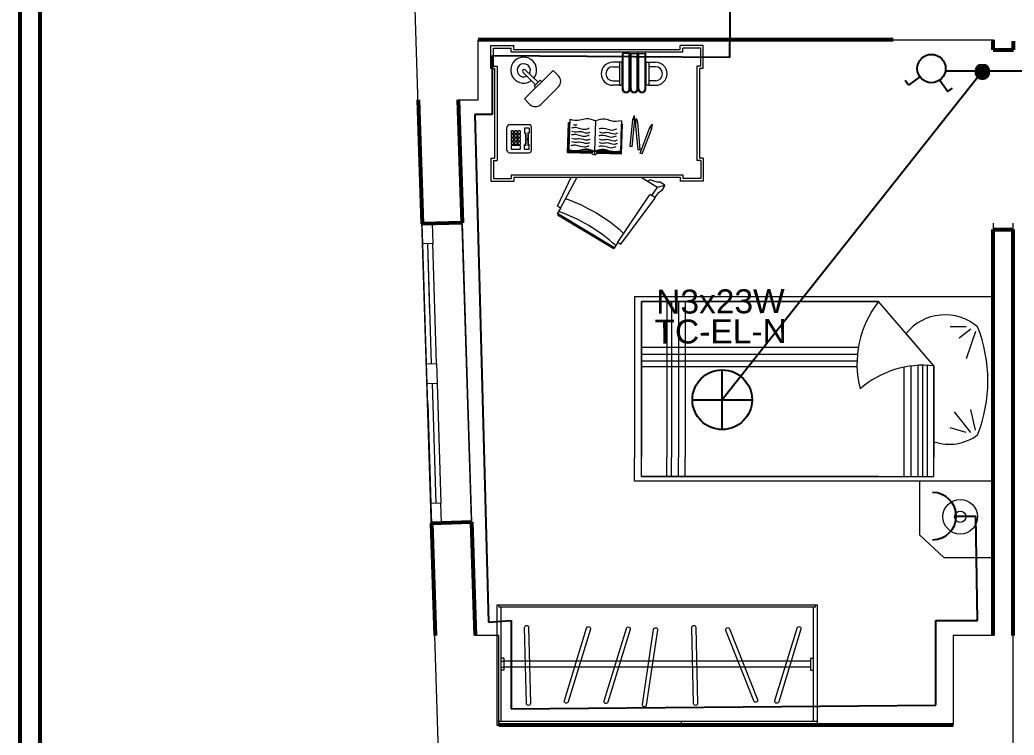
# Model space of a CAD drawing. Header units: millimetres. Extents: x -1335 to 33749, y 2338 to 5277.
# Drawn here: x 15340 to 15837.3, y 3786.4 to 4144.4 of the extents above; entities that cross this region are included whole.
import ezdxf
from ezdxf.enums import TextEntityAlignment as Align

# ---------------------------------------------------------------- set-up
doc = ezdxf.new("R2010")
doc.units = ezdxf.units.MM
for name, color, linetype, lineweight in [('DUVAR', 7, 'Continuous', 53), ('Linye-23', 220, 'Continuous', 25), ('PENCERE', 1, 'Continuous', 20), ('tefrişler', 134, 'Continuous', 9), ('YALıTıM', 7, 'Continuous', 18), ('YESIL', 74, 'Continuous', 18)]:
    doc.layers.add(name, color=color, linetype=linetype, lineweight=lineweight)
doc.layers.add('LAMBA YAZI', color=51, linetype='Continuous')
doc.styles.add('LAMBA', font='arial.ttf', dxfattribs={"height": 12})

# ---------------------------------------------------------------- blocks, each defined once
blk = doc.blocks.new('aadsf')
at = {"layer": 'tefrişler'}
for p, q in [((110745.12, -77870.52), (110745.12, -77871.52)), ((110903.52, -77871.52), (110903.52, -77870.52)), ((110744.12, -77871.52), (110744.12, -77928.52)), ((110744.12, -77871.52), (110744.12, -77928.52)), ((110903.52, -77871.52), (110745.12, -77871.52)), ((110746.12, -77871.52), (110746.12, -77928.52)), ((110746.12, -77871.52), (110746.12, -77928.52)), ((110746.12, -77871.52), (110746.12, -77928.52)), ((110902.52, -77928.52), (110902.52, -77871.52)), ((110747.62, -77897.02), (110746.12, -77897.02)), ((110747.62, -77897.02), (110746.12, -77897.02)), ((110746.12, -77898.52), (110747.62, -77898.52)), ((110747.62, -77897.02), (110747.62, -77903.02)), ((110747.62, -77897.02), (110747.62, -77903.02)), ((110901.02, -77898.52), (110747.62, -77898.52)), ((110901.02, -77897.02), (110901.02, -77903.02)), ((110901.02, -77897.02), (110902.52, -77897.02)), ((110746.12, -77901.52), (110747.62, -77901.52)), ((110747.62, -77903.02), (110746.12, -77903.02)), ((110747.62, -77903.02), (110746.12, -77903.02)), ((110901.02, -77901.52), (110747.62, -77901.52)), ((110901.02, -77903.02), (110902.52, -77903.02)), ((110744.12, -77928.52), (110904.52, -77928.52)), ((110745.12, -77928.52), (110745.12, -77930.52)), ((110745.12, -77928.52), (110745.12, -77930.52)), ((110836.32, -77928.52), (110836.32, -77930.52))]:
    blk.add_line(p, q, dxfattribs=at)
blk.add_lwpolyline([(110744.12, -77930.52), (110904.52, -77930.52), (110904.52, -77870.52), (110744.12, -77870.52)], close=True, dxfattribs=at)
for points in [[(110760.94, -77919.58, -0.414214), (110759.96, -77920.61, -0.414214), (110758.94, -77919.63), (110758.05, -77881.64, -0.414214), (110759.02, -77880.62, -0.414214), (110760.05, -77881.59)], [(110844.55, -77919.58, -0.414214), (110843.57, -77920.61, -0.414214), (110842.55, -77919.63), (110841.65, -77881.64, -0.414214), (110842.63, -77880.62, -0.414214), (110843.65, -77881.59)], [(110779.85, -77918.83, -0.414214), (110778.6, -77919.49, -0.414214), (110777.94, -77918.24), (110789.07, -77881.91, -0.414214), (110790.32, -77881.25, -0.414214), (110790.98, -77882.5)], [(110799.71, -77918.99, -0.414214), (110798.46, -77919.66, -0.414214), (110797.79, -77918.41), (110808.93, -77882.07, -0.414214), (110810.18, -77881.41, -0.414214), (110810.84, -77882.66)], [(110818.91, -77920.47, -0.414214), (110817.77, -77921.31, -0.414214), (110816.93, -77920.17), (110822.53, -77882.59, -0.414214), (110823.67, -77881.75, -0.414214), (110824.51, -77882.88)], [(110874.49, -77917.69, -0.414214), (110873.93, -77918.99, -0.414214), (110872.63, -77918.43), (110858.71, -77883.07, -0.414214), (110859.27, -77881.77, -0.414214), (110860.57, -77882.34)], [(110885.14, -77918.83, -0.414214), (110883.89, -77919.49, -0.414214), (110883.23, -77918.24), (110894.36, -77881.91, -0.414214), (110895.61, -77881.25, -0.414214), (110896.27, -77882.5)]]:
    blk.add_lwpolyline(points, format="xyb", close=True, dxfattribs=at)
blk = doc.blocks.new('tregfd')
at = {"layer": 'tefrişler'}
for p, q in [((2285.22, 2523.43), (2285.22, 2717.15)), ((2285.22, 2717.15), (2297.77, 2717.15)), ((2385.33, 2717.15), (2297.77, 2717.15)), ((2385.33, 2523.43), (2385.33, 2717.15)), ((2287.71, 2713.4), (2382.83, 2713.4)), ((2287.71, 2584.67), (2287.71, 2713.4)), ((2287.71, 2713.4), (2287.71, 2554.68)), ((2287.71, 2713.4), (2298.01, 2713.4)), ((2382.83, 2713.4), (2298.01, 2713.4)), ((2347.35, 2596.42), (2347.35, 2713.4)), ((2350.36, 2596.42), (2350.36, 2713.4)), ((2354.11, 2596.21), (2354.11, 2713.4)), ((2357.85, 2595.73), (2357.85, 2713.4)), ((2382.83, 2713.4), (2382.83, 2584.67)), ((2382.83, 2584.67), (2382.83, 2713.4)), ((2287.71, 2699.65), (2298.01, 2699.65)), ((2382.83, 2699.65), (2298.01, 2699.65)), ((2287.71, 2697.15), (2298.01, 2697.15)), ((2287.71, 2693.4), (2298.01, 2693.4)), ((2382.83, 2697.15), (2298.01, 2697.15)), ((2382.83, 2693.4), (2298.01, 2693.4)), ((2287.71, 2689.65), (2298.01, 2689.65)), ((2382.83, 2689.65), (2298.01, 2689.65)), ((2347.86, 2554.68), (2382.83, 2584.67)), ((2347.14, 2570.92), (2287.71, 2570.92)), ((2323.41, 2570.92), (2287.71, 2570.92)), ((2347.86, 2554.68), (2365.47, 2569.78)), ((2347.76, 2567.17), (2287.71, 2567.17)), ((2322.78, 2567.17), (2287.71, 2567.17)), ((2255.98, 2562.49), (2243.76, 2549.32)), ((2285.22, 2562.49), (2255.98, 2562.49)), ((2348.11, 2563.42), (2287.71, 2563.42)), ((2322.44, 2563.42), (2287.71, 2563.42)), ((2348.19, 2560.92), (2287.71, 2560.92)), ((2322.36, 2560.92), (2287.71, 2560.92)), ((2348.15, 2558.42), (2287.71, 2558.42)), ((2322.4, 2558.42), (2287.71, 2558.42)), ((2287.71, 2554.68), (2322.68, 2554.68)), ((2347.86, 2554.68), (2298.01, 2554.68)), ((2306.64, 2554.68), (2347.86, 2554.68)), ((2243.76, 2549.32), (2243.76, 2523.43)), ((2311.64, 2537.18), (2314.14, 2545.93)), ((2311.64, 2534.68), (2322.88, 2543.43)), ((2369.09, 2537.18), (2369.09, 2545.93)), ((2366.59, 2532.18), (2351.61, 2537.18)), ((2367.84, 2534.68), (2362.85, 2540.93)), ((2312.89, 2532.18), (2324.13, 2534.68)), ((2385.33, 2523.43), (2243.76, 2523.43))]:
    blk.add_line(p, q, dxfattribs=at)
for radius in [9.4, 3.05]:
    blk.add_circle((2265.9, 2540.37), radius, dxfattribs=at)
for centre, radius, start, end in [((2349.11, 2542.24), 54.2, 51.5224, 104.6848), ((2296.3, 2560.52), 51.89, 353.5301, 41.1562), ((2348.35, 2548.59), 27.24, 319.5781, 51.0673), ((2330.73, 2546.31), 25.5, 160.8425, 217.0909), ((2339.74, 2605.81), 80.43, 248.5975, 291.4025)]:
    blk.add_arc(centre, radius, start, end, dxfattribs=at)
blk = doc.blocks.new('aŞSDLF')
at = {"layer": 'tefrişler'}
for p, q in [((66046.2, -97337.9), (66046.2, -97349.42)), ((66057.72, -97337.9), (66046.2, -97337.9)), ((66056.44, -97339.18), (66047.48, -97339.18)), ((66047.48, -97339.18), (66047.48, -97348.14)), ((66056.44, -97339.18), (66056.44, -97341.1)), ((66056.44, -97341.1), (66103.8, -97341.1)), ((66057.72, -97337.9), (66057.72, -97339.82)), ((66057.72, -97339.82), (66102.52, -97339.82)), ((66102.52, -97337.9), (66102.52, -97339.82)), ((66102.52, -97337.9), (66114.04, -97337.9)), ((66103.8, -97339.18), (66112.76, -97339.18)), ((66103.8, -97339.18), (66103.8, -97341.1)), ((66112.76, -97339.18), (66112.76, -97348.14)), ((66114.04, -97337.9), (66114.04, -97349.42)), ((66048.12, -97349.42), (66046.2, -97349.42)), ((66049.4, -97348.14), (66047.48, -97348.14)), ((66048.12, -97432.62), (66048.12, -97349.42)), ((66049.4, -97433.9), (66049.4, -97348.14)), ((66110.84, -97433.9), (66110.84, -97348.14)), ((66110.84, -97348.14), (66112.76, -97348.14)), ((66112.12, -97432.62), (66112.12, -97349.42)), ((66112.12, -97349.42), (66114.04, -97349.42)), ((66116.11, -97357.03), (66114.43, -97359.82)), ((66116.11, -97357.03), (66118.9, -97358.71)), ((66117.08, -97360.92), (66116.11, -97357.03)), ((66054.47, -97365.12), (66054.47, -97361.82)), ((66056.78, -97361.82), (66056.78, -97365.12)), ((66063.79, -97361.82), (66063.79, -97365.12)), ((66066.1, -97365.12), (66066.1, -97361.82)), ((66112.12, -97368.95), (66116.83, -97361.1)), ((66121.3, -97363.61), (66117.37, -97360.98)), ((66122.11, -97362.25), (66120.87, -97364.32)), ((66145.63, -97379.04), (66122.67, -97362.14)), ((66050.11, -97370.03), (66050.11, -97366.99)), ((66067.82, -97366.61), (66050.27, -97366.61)), ((66067.82, -97366.99), (66050.27, -97366.99)), ((66054.47, -97365.12), (66066.1, -97365.12)), ((66054.47, -97366.48), (66054.47, -97365.12)), ((66066.1, -97366.48), (66054.47, -97366.48)), ((66066.1, -97365.12), (66066.1, -97366.48)), ((66087.27, -97364.56), (66085.56, -97363.21)), ((66087.65, -97363.56), (66085.56, -97363.21)), ((66087.27, -97364.56), (66087.65, -97363.56)), ((66100.04, -97369.41), (66087.27, -97364.56)), ((66100.42, -97368.41), (66087.65, -97363.56)), ((66144.64, -97380.68), (66120.99, -97364.83)), ((66050.11, -97373.98), (66050.11, -97370.94)), ((66067.82, -97370.03), (66050.27, -97370.03)), ((66067.82, -97370.41), (66050.27, -97370.41)), ((66067.82, -97370.55), (66050.27, -97370.55)), ((66067.82, -97370.94), (66050.27, -97370.94)), ((66083.27, -97372.1), (66081.16, -97372.31)), ((66084.72, -97370.65), (66082.68, -97371.25)), ((66084.81, -97371.71), (66082.68, -97371.25)), ((66083.17, -97373.15), (66083.27, -97372.1)), ((66096.86, -97373.42), (66083.27, -97372.1)), ((66098.32, -97369.44), (66084.72, -97370.65)), ((66084.81, -97371.71), (66084.72, -97370.65)), ((66098.41, -97370.5), (66084.81, -97371.71)), ((66098.32, -97369.44), (66098.41, -97370.5)), ((66100.42, -97368.41), (66100.04, -97369.41)), ((66050.11, -97374.93), (66050.11, -97377.97)), ((66067.82, -97373.98), (66050.27, -97373.98)), ((66067.82, -97374.36), (66050.27, -97374.36)), ((66067.82, -97374.54), (66050.27, -97374.54)), ((66067.82, -97374.93), (66050.27, -97374.93)), ((66083.17, -97373.15), (66081.16, -97372.31)), ((66096.76, -97374.47), (66083.17, -97373.15)), ((66096.86, -97373.42), (66096.76, -97374.47)), ((66067.82, -97377.97), (66050.27, -97377.97)), ((66067.82, -97378.35), (66050.27, -97378.35)), ((66066.1, -97378.43), (66054.47, -97378.43)), ((66054.47, -97378.43), (66054.47, -97379.79)), ((66054.47, -97379.79), (66066.1, -97379.79)), ((66054.47, -97379.79), (66054.47, -97383.09)), ((66056.78, -97383.09), (66056.78, -97379.79)), ((66063.79, -97383.09), (66063.79, -97379.79)), ((66066.1, -97379.79), (66066.1, -97378.43)), ((66066.1, -97379.79), (66066.1, -97383.09)), ((66083.88, -97378.85), (66099.04, -97379.31)), ((66085.59, -97378.9), (66085.61, -97378.32)), ((66100.09, -97379.14), (66085.6, -97378.7)), ((66100.59, -97378.78), (66085.61, -97378.32)), ((66099.62, -97379.34), (66099.18, -97379.33)), ((66099.62, -97379.34), (66099.24, -97391.48)), ((66100.09, -97379.14), (66099.72, -97391.38)), ((66100.59, -97378.78), (66100.22, -97390.91)), ((66144.67, -97380.51), (66144.55, -97380.63)), ((66144.64, -97380.68), (66145.63, -97379.04)), ((66144.64, -97380.68), (66147.6, -97382.46)), ((66147.38, -97382.33), (66130.25, -97410.86)), ((66147.73, -97382.99), (66131, -97410.86)), ((66083.89, -97391.78), (66099.05, -97392.24)), ((66098.83, -97405.16), (66099.2, -97393.02)), ((66099.05, -97392.24), (66100.76, -97392.3)), ((66099.29, -97405.39), (66099.66, -97393.14)), ((66099.76, -97405.78), (66100.13, -97393.64)), ((66127.51, -97409.22), (66112.12, -97400.99)), ((66083.09, -97404.69), (66098.25, -97405.15)), ((66084.78, -97405.32), (66084.8, -97404.74)), ((66099.76, -97405.78), (66084.78, -97405.32)), ((66099.29, -97405.39), (66084.79, -97404.94)), ((66098.83, -97405.16), (66098.39, -97405.14)), ((66126.52, -97410.86), (66112.12, -97403.97)), ((66061.35, -97410.31), (66058.64, -97413.03)), ((66066.78, -97410.32), (66075.64, -97419.18)), ((66127.51, -97409.22), (66126.52, -97410.86)), ((66127.51, -97409.22), (66130.47, -97410.99)), ((66058.64, -97413.03), (66072.92, -97427.33)), ((66058.36, -97426.99), (66064.53, -97420.48)), ((66059.55, -97428.05), (66065.77, -97421.72)), ((66063.58, -97419.53), (66064.3, -97418.7)), ((66063.58, -97419.53), (66066.5, -97422.46)), ((66064.3, -97418.7), (66064.3, -97418.7)), ((66066.5, -97422.46), (66067.26, -97421.65)), ((66067.26, -97421.65), (66067.26, -97421.65)), ((66075.64, -97424.61), (66072.92, -97427.33)), ((66085.21, -97426.44), (66085.21, -97426.44)), ((66085.85, -97425.09), (66085.85, -97434.78)), ((66098.55, -97423.81), (66087.13, -97423.81)), ((66087.51, -97425.14), (66087.51, -97427.07)), ((66087.76, -97424.9), (66089.85, -97424.99)), ((66090.08, -97425.23), (66090.08, -97425.63)), ((66090.08, -97426.58), (66090.08, -97426.98)), ((66095.6, -97425.23), (66095.6, -97425.63)), ((66095.6, -97426.58), (66095.6, -97426.98)), ((66097.92, -97424.9), (66095.82, -97424.99)), ((66098.16, -97425.14), (66098.16, -97427.07)), ((66099.83, -97434.78), (66099.83, -97425.09)), ((66087.76, -97427.31), (66089.85, -97427.21)), ((66097.92, -97427.31), (66095.82, -97427.21)), ((66046.2, -97444.14), (66046.2, -97432.62)), ((66048.12, -97432.62), (66046.2, -97432.62)), ((66049.4, -97433.9), (66047.48, -97433.9)), ((66047.48, -97442.86), (66047.48, -97433.9)), ((66098.55, -97436.06), (66087.13, -97436.06)), ((66110.84, -97433.9), (66112.76, -97433.9)), ((66112.12, -97432.62), (66114.04, -97432.62)), ((66112.76, -97442.86), (66112.76, -97433.9)), ((66114.04, -97444.14), (66114.04, -97432.62)), ((66056.44, -97440.94), (66103.8, -97440.94)), ((66056.44, -97442.86), (66056.44, -97440.94)), ((66103.8, -97442.86), (66103.8, -97440.94)), ((66057.72, -97444.14), (66046.2, -97444.14)), ((66056.44, -97442.86), (66047.48, -97442.86)), ((66057.72, -97442.22), (66102.52, -97442.22)), ((66057.72, -97444.14), (66057.72, -97442.22)), ((66102.52, -97444.14), (66102.52, -97442.22)), ((66102.52, -97444.14), (66114.04, -97444.14)), ((66103.8, -97442.86), (66112.76, -97442.86))]:
    blk.add_line(p, q, dxfattribs=at)
for points in [[(66089.23, -97430.59), (66089.95, -97430.59, 0.414214), (66090.26, -97430.28), (66090.26, -97429.62, 0.414214), (66089.95, -97429.31), (66089.23, -97429.31, 0.414214), (66088.92, -97429.62), (66088.92, -97430.28, 0.414214)], [(66089.23, -97430.59), (66089.95, -97430.59, 0.414214), (66090.26, -97430.28), (66090.26, -97429.62, 0.414214), (66089.95, -97429.31), (66089.23, -97429.31, 0.414214), (66088.92, -97429.62), (66088.92, -97430.28, 0.414214)], [(66089.23, -97432.29), (66089.95, -97432.29, 0.414214), (66090.26, -97431.98), (66090.26, -97431.31, 0.414214), (66089.95, -97431.01), (66089.23, -97431.01, 0.414214), (66088.92, -97431.31), (66088.92, -97431.98, 0.414214)], [(66089.23, -97432.29), (66089.95, -97432.29, 0.414214), (66090.26, -97431.98), (66090.26, -97431.31, 0.414214), (66089.95, -97431.01), (66089.23, -97431.01, 0.414214), (66088.92, -97431.31), (66088.92, -97431.98, 0.414214)], [(66091.05, -97430.59), (66091.77, -97430.59, 0.414214), (66092.08, -97430.28), (66092.08, -97429.62, 0.414214), (66091.77, -97429.31), (66091.05, -97429.31, 0.414214), (66090.74, -97429.62), (66090.74, -97430.28, 0.414214)], [(66091.05, -97430.59), (66091.77, -97430.59, 0.414214), (66092.08, -97430.28), (66092.08, -97429.62, 0.414214), (66091.77, -97429.31), (66091.05, -97429.31, 0.414214), (66090.74, -97429.62), (66090.74, -97430.28, 0.414214)], [(66091.05, -97432.29), (66091.77, -97432.29, 0.414214), (66092.08, -97431.98), (66092.08, -97431.31, 0.414214), (66091.77, -97431.01), (66091.05, -97431.01, 0.414214), (66090.74, -97431.31), (66090.74, -97431.98, 0.414214)], [(66091.05, -97432.29), (66091.77, -97432.29, 0.414214), (66092.08, -97431.98), (66092.08, -97431.31, 0.414214), (66091.77, -97431.01), (66091.05, -97431.01, 0.414214), (66090.74, -97431.31), (66090.74, -97431.98, 0.414214)], [(66092.86, -97430.59), (66093.59, -97430.59, 0.414214), (66093.9, -97430.28), (66093.9, -97429.62, 0.414214), (66093.59, -97429.31), (66092.86, -97429.31, 0.414214), (66092.56, -97429.62), (66092.56, -97430.28, 0.414214)], [(66092.86, -97430.59), (66093.59, -97430.59, 0.414214), (66093.9, -97430.28), (66093.9, -97429.62, 0.414214), (66093.59, -97429.31), (66092.86, -97429.31, 0.414214), (66092.56, -97429.62), (66092.56, -97430.28, 0.414214)], [(66092.86, -97432.29), (66093.59, -97432.29, 0.414214), (66093.9, -97431.98), (66093.9, -97431.31, 0.414214), (66093.59, -97431.01), (66092.86, -97431.01, 0.414214), (66092.56, -97431.31), (66092.56, -97431.98, 0.414214)], [(66092.86, -97432.29), (66093.59, -97432.29, 0.414214), (66093.9, -97431.98), (66093.9, -97431.31, 0.414214), (66093.59, -97431.01), (66092.86, -97431.01, 0.414214), (66092.56, -97431.31), (66092.56, -97431.98, 0.414214)], [(66094.68, -97430.59), (66095.41, -97430.59, 0.414214), (66095.72, -97430.28), (66095.72, -97429.62, 0.414214), (66095.41, -97429.31), (66094.68, -97429.31, 0.414214), (66094.38, -97429.62), (66094.38, -97430.28, 0.414214)], [(66094.68, -97430.59), (66095.41, -97430.59, 0.414214), (66095.72, -97430.28), (66095.72, -97429.62, 0.414214), (66095.41, -97429.31), (66094.68, -97429.31, 0.414214), (66094.38, -97429.62), (66094.38, -97430.28, 0.414214)], [(66094.68, -97432.29), (66095.41, -97432.29, 0.414214), (66095.72, -97431.98), (66095.72, -97431.31, 0.414214), (66095.41, -97431.01), (66094.68, -97431.01, 0.414214), (66094.38, -97431.31), (66094.38, -97431.98, 0.414214)], [(66094.68, -97432.29), (66095.41, -97432.29, 0.414214), (66095.72, -97431.98), (66095.72, -97431.31, 0.414214), (66095.41, -97431.01), (66094.68, -97431.01, 0.414214), (66094.38, -97431.31), (66094.38, -97431.98, 0.414214)], [(66096.59, -97433.98), (66097.78, -97433.98, 0.414214), (66098.08, -97433.68), (66098.08, -97429.62, 0.414214), (66097.78, -97429.31), (66096.59, -97429.31, 0.414214), (66096.29, -97429.62), (66096.29, -97433.68, 0.414214)], [(66096.59, -97433.98), (66097.78, -97433.98, 0.414214), (66098.08, -97433.68), (66098.08, -97429.62, 0.414214), (66097.78, -97429.31), (66096.59, -97429.31, 0.414214), (66096.29, -97429.62), (66096.29, -97433.68, 0.414214)], [(66089.23, -97433.98), (66089.95, -97433.98, 0.414214), (66090.26, -97433.68), (66090.26, -97433.01, 0.414214), (66089.95, -97432.71), (66089.23, -97432.71, 0.414214), (66088.92, -97433.01), (66088.92, -97433.68, 0.414214)], [(66089.23, -97433.98), (66089.95, -97433.98, 0.414214), (66090.26, -97433.68), (66090.26, -97433.01, 0.414214), (66089.95, -97432.71), (66089.23, -97432.71, 0.414214), (66088.92, -97433.01), (66088.92, -97433.68, 0.414214)], [(66091.05, -97433.98), (66091.77, -97433.98, 0.414214), (66092.08, -97433.68), (66092.08, -97433.01, 0.414214), (66091.77, -97432.71), (66091.05, -97432.71, 0.414214), (66090.74, -97433.01), (66090.74, -97433.68, 0.414214)], [(66091.05, -97433.98), (66091.77, -97433.98, 0.414214), (66092.08, -97433.68), (66092.08, -97433.01, 0.414214), (66091.77, -97432.71), (66091.05, -97432.71, 0.414214), (66090.74, -97433.01), (66090.74, -97433.68, 0.414214)], [(66092.86, -97433.98), (66093.59, -97433.98, 0.414214), (66093.9, -97433.68), (66093.9, -97433.01, 0.414214), (66093.59, -97432.71), (66092.86, -97432.71, 0.414214), (66092.56, -97433.01), (66092.56, -97433.68, 0.414214)], [(66092.86, -97433.98), (66093.59, -97433.98, 0.414214), (66093.9, -97433.68), (66093.9, -97433.01, 0.414214), (66093.59, -97432.71), (66092.86, -97432.71, 0.414214), (66092.56, -97433.01), (66092.56, -97433.68, 0.414214)], [(66094.68, -97433.98), (66095.41, -97433.98, 0.414214), (66095.72, -97433.68), (66095.72, -97433.01, 0.414214), (66095.41, -97432.71), (66094.68, -97432.71, 0.414214), (66094.38, -97433.01), (66094.38, -97433.68, 0.414214)], [(66094.68, -97433.98), (66095.41, -97433.98, 0.414214), (66095.72, -97433.68), (66095.72, -97433.01, 0.414214), (66095.41, -97432.71), (66094.68, -97432.71, 0.414214), (66094.38, -97433.01), (66094.38, -97433.68, 0.414214)]]:
    blk.add_lwpolyline(points, format="xyb", close=True, dxfattribs=at)
for centre, radius, start, end in [((66060.29, -97361.82), 5.81, 0, 180), ((66060.29, -97361.82), 3.51, 0, 180), ((66105.32, -97359.78), 9.12, 329.5035, 359.743), ((66117.16, -97361.3), 0.384, 56.1737, 149.026), ((66126.92, -97354.38), 9.12, 208.3091, 238.5485), ((66122.44, -97362.45), 0.384, 53.6408, 149.026), ((66050.27, -97366.8), 0.193, 90, 270), ((66068.06, -97366.5), 0.264, 204.0186, 330.9858), ((66067.82, -97368.51), 1.52, 270, 90), ((66068.36, -97366.64), 0.063, 50.0308, 165.9759), ((66067.73, -97368.51), 2.03, 289.3023, 70.6977), ((66112, -97365.85), 1.86, 353.234, 50.9935), ((66121.2, -97364.51), 0.384, 149.026, 236.1737), ((66050.27, -97370.22), 0.193, 90, 270), ((66050.27, -97370.74), 0.193, 90, 270), ((66068.06, -97370.52), 0.264, 29.0142, 155.9814), ((66068.06, -97370.44), 0.264, 204.0186, 330.9858), ((66067.82, -97372.46), 1.52, 270, 90), ((66068.36, -97370.38), 0.063, 194.0241, 309.9692), ((66068.36, -97370.59), 0.063, 50.0308, 165.9759), ((66067.73, -97372.46), 2.03, 289.3023, 70.6977), ((66050.27, -97374.17), 0.193, 90, 270), ((66050.27, -97374.74), 0.193, 90, 270), ((66068.06, -97374.47), 0.264, 29.0142, 155.9814), ((66068.06, -97374.44), 0.264, 204.0186, 330.9858), ((66067.82, -97376.45), 1.52, 270, 90), ((66068.36, -97374.32), 0.063, 194.0241, 309.9692), ((66068.36, -97374.58), 0.063, 50.0308, 165.9759), ((66067.73, -97376.45), 2.03, 289.3023, 70.6977), ((66050.27, -97378.16), 0.193, 90, 270), ((66068.06, -97378.46), 0.264, 29.0142, 155.9814), ((66068.36, -97378.32), 0.063, 194.0241, 309.9692), ((66203.13, -97435.2), 85.19, 137.5812, 160.4708), ((66209.36, -97438.94), 85.19, 137.762, 160.29), ((66060.29, -97383.09), 5.81, 180, 0), ((66060.29, -97383.09), 3.51, 180, 0), ((66103.75, -97388.26), 5.23, 153.3332, 207.3107), ((66104.66, -97388.12), 5.82, 163.2383, 198.1424), ((66147.28, -97382.82), 0.486, 340.0889, 47.9631), ((66098.88, -97392.24), 1.89, 311.8632, 44.6232), ((66103.5, -97396.51), 5.23, 149.1758, 203.1532), ((66104.4, -97396.71), 5.82, 158.3441, 193.2481), ((66064.07, -97413.03), 3.84, 44.9809, 134.9809), ((66058.51, -97427.7), 6.5, 51.8468, 36.4233), ((66072.93, -97421.89), 3.84, 314.9809, 44.9809), ((66058.62, -97427.64), 3.33, 57.4845, 28.1789), ((66087.13, -97425.09), 1.28, 90, 180), ((66087.75, -97425.14), 0.237, 87.4724, 180), ((66093.02, -97357.6), 68.12, 267.1465, 272.8535), ((66093.02, -97494.61), 68.12, 87.1465, 92.8535), ((66089.84, -97425.23), 0.237, 0, 87.4724), ((66093.02, -97357.39), 68.12, 267.5223, 272.1635), ((66093.02, -97494.78), 68.12, 87.8365, 92.4777), ((66095.83, -97425.23), 0.237, 92.5276, 180), ((66097.93, -97425.14), 0.237, 0, 92.5276), ((66098.55, -97425.09), 1.28, 0, 90), ((66058.96, -97427.52), 0.795, 138.0842, 318.0842), ((66087.75, -97427.07), 0.237, 180, 272.5276), ((66089.84, -97426.98), 0.237, 272.5276, 0), ((66095.83, -97426.98), 0.237, 180, 267.4724), ((66097.93, -97427.07), 0.237, 267.4724, 0), ((66087.13, -97434.78), 1.28, 180, 270), ((66098.55, -97434.78), 1.28, 270, 0)]:
    blk.add_arc(centre, radius, start, end, dxfattribs=at)
for points, knots in [([(66083.88, -97378.85), (66084.11, -97380.59), (66084.48, -97383.4), (66082.41, -97387.53), (66083.33, -97390.18), (66083.89, -97391.78)], [0, 0, 0, 0, 5.132815, 8.317426, 13.14588, 13.14588, 13.14588, 13.14588]), ([(66087.74, -97389.92), (66087.62, -97389.29), (66087.2, -97387.07), (66089.04, -97384.15), (66088.14, -97381.9), (66087.84, -97381.18)], [0, 0, 0, 0, 1.907352, 6.670091, 8.93901, 8.93901, 8.93901, 8.93901]), ([(66089.41, -97389.86), (66089.6, -97389.4), (66090.1, -97388.17), (66089.06, -97385.55), (66090.74, -97383), (66090.14, -97381.23), (66089.96, -97380.7)], [0, 0, 0, 0, 1.452546, 3.901716, 7.733146, 9.356042, 9.356042, 9.356042, 9.356042]), ([(66091.24, -97390.03), (66091.12, -97389.39), (66090.7, -97387.18), (66092.55, -97384.25), (66091.64, -97382.01), (66091.34, -97381.28)], [0, 0, 0, 0, 1.907352, 6.670091, 8.93901, 8.93901, 8.93901, 8.93901]), ([(66092.91, -97389.97), (66093.1, -97389.51), (66093.6, -97388.27), (66092.57, -97385.66), (66094.25, -97383.1), (66093.64, -97381.34), (66093.46, -97380.81)], [0, 0, 0, 0, 1.452546, 3.901716, 7.733146, 9.356042, 9.356042, 9.356042, 9.356042]), ([(66094.58, -97390.02), (66094.77, -97389.56), (66095.27, -97388.33), (66094.24, -97385.71), (66095.92, -97383.15), (66095.31, -97381.39), (66095.13, -97380.86)], [0, 0, 0, 0, 1.452546, 3.901716, 7.733146, 9.356042, 9.356042, 9.356042, 9.356042]), ([(66096.57, -97390.19), (66096.45, -97389.56), (66096.04, -97387.34), (66097.88, -97384.42), (66096.97, -97382.17), (66096.68, -97381.45)], [0, 0, 0, 0, 1.907352, 6.670091, 8.93901, 8.93901, 8.93901, 8.93901]), ([(66099.04, -97379.31), (66099.27, -97381.05), (66099.64, -97383.86), (66097.57, -97387.99), (66098.5, -97390.65), (66099.05, -97392.24)], [0, 0, 0, 0, 5.132815, 8.317426, 13.14588, 13.14588, 13.14588, 13.14588]), ([(66099.19, -97384.98), (66098.92, -97385.82), (66097.88, -97388.18), (66098.75, -97390.65), (66099.31, -97392.25)], [4.8012, 4.8012, 4.8012, 4.8012, 7.037709, 11.123257, 11.123257, 11.123257, 11.123257]), ([(66083.09, -97404.69), (66083.42, -97402.97), (66083.96, -97400.18), (66082.15, -97395.93), (66083.24, -97393.34), (66083.89, -97391.78)], [0, 0, 0, 0, 5.132815, 8.317426, 13.14588, 13.14588, 13.14588, 13.14588]), ([(66087.32, -97403.61), (66087.2, -97402.98), (66086.78, -97400.77), (66088.62, -97397.84), (66087.72, -97395.6), (66087.42, -97394.87)], [0, 0, 0, 0, 1.907352, 6.670091, 8.93901, 8.93901, 8.93901, 8.93901]), ([(66088.99, -97403.56), (66089.18, -97403.1), (66089.68, -97401.86), (66088.64, -97399.25), (66090.32, -97396.69), (66089.72, -97394.92), (66089.54, -97394.4)], [0, 0, 0, 0, 1.452546, 3.901716, 7.733146, 9.356042, 9.356042, 9.356042, 9.356042]), ([(66090.82, -97403.72), (66090.7, -97403.09), (66090.28, -97400.88), (66092.13, -97397.95), (66091.22, -97395.71), (66090.92, -97394.98)], [0, 0, 0, 0, 1.907352, 6.670091, 8.93901, 8.93901, 8.93901, 8.93901]), ([(66092.49, -97403.67), (66092.68, -97403.21), (66093.18, -97401.97), (66092.15, -97399.36), (66093.83, -97396.8), (66093.22, -97395.03), (66093.04, -97394.51)], [0, 0, 0, 0, 1.452546, 3.901716, 7.733146, 9.356042, 9.356042, 9.356042, 9.356042]), ([(66094.16, -97403.72), (66094.35, -97403.26), (66094.85, -97402.02), (66093.82, -97399.41), (66095.5, -97396.85), (66094.89, -97395.08), (66094.71, -97394.56)], [0, 0, 0, 0, 1.452546, 3.901716, 7.733146, 9.356042, 9.356042, 9.356042, 9.356042]), ([(66096.15, -97403.89), (66096.03, -97403.25), (66095.62, -97401.04), (66097.46, -97398.11), (66096.55, -97395.87), (66096.26, -97395.15)], [0, 0, 0, 0, 1.907352, 6.670091, 8.93901, 8.93901, 8.93901, 8.93901]), ([(66098.25, -97405.15), (66098.58, -97403.43), (66099.13, -97400.64), (66097.31, -97396.4), (66098.4, -97393.81), (66099.05, -97392.24)], [0, 0, 0, 0, 5.132815, 8.317426, 13.14588, 13.14588, 13.14588, 13.14588]), ([(66098.75, -97399.51), (66098.53, -97398.64), (66097.64, -97396.23), (66098.65, -97393.81), (66099.31, -97392.25)], [4.8012, 4.8012, 4.8012, 4.8012, 7.037709, 11.123257, 11.123257, 11.123257, 11.123257]), ([(66085.66, -97403.02), (66085.77, -97402.59), (66085.95, -97401.91), (66085.79, -97401.23), (66085.72, -97400.98)], [0, 0, 0, 0, 1.304843, 2.077261, 2.077261, 2.077261, 2.077261])]:
    blk.add_open_spline(points, degree=3, knots=knots, dxfattribs=at)
for points in [[(66099.29, -97379.32), (66099.31, -97379.47), (66099.33, -97379.62), (66099.35, -97379.77)], [(66098.5, -97405.16), (66098.53, -97405.01), (66098.56, -97404.86), (66098.59, -97404.72)]]:
    blk.add_open_spline(points, degree=3, dxfattribs=at)

msp = doc.modelspace()

# ---------------------------------------------------------------- linework, layer by layer
for p, q in [((15817.58, 4118.59), (15825.16, 4118.59)), ((15817.59, 4118.35), (15825.16, 4118.35)), ((15817.6, 4118.82), (15825.15, 4118.82)), ((15817.61, 4118.11), (15825.14, 4118.11)), ((15817.62, 4119.06), (15825.12, 4119.06)), ((15817.64, 4117.88), (15825.1, 4117.88)), ((15817.66, 4119.3), (15825.08, 4119.3)), ((15817.69, 4117.64), (15825.05, 4117.64)), ((15817.72, 4119.53), (15825.03, 4119.53)), ((15817.76, 4117.4), (15824.99, 4117.4)), ((15817.79, 4119.77), (15824.95, 4119.77)), ((15817.84, 4117.17), (15824.91, 4117.17)), ((15817.88, 4120.01), (15824.86, 4120.01)), ((15817.99, 4120.25), (15824.75, 4120.25)), ((15818.12, 4120.48), (15824.62, 4120.48)), ((15818.28, 4120.72), (15824.47, 4120.72)), ((15818.46, 4120.96), (15824.29, 4120.96)), ((15818.67, 4121.19), (15824.07, 4121.19)), ((15818.93, 4121.43), (15823.82, 4121.43)), ((15819.24, 4121.67), (15823.51, 4121.67)), ((15819.64, 4121.9), (15823.11, 4121.9)), ((15784.36, 4111.76), (15782.71, 4114.07)), ((15790.14, 4115.9), (15784.36, 4111.76)), ((15800.05, 4114.25), (15804.18, 4108.47)), ((15817.94, 4116.93), (15824.8, 4116.93)), ((15818.06, 4116.69), (15824.68, 4116.69)), ((15818.2, 4116.46), (15824.54, 4116.46)), ((15818.37, 4116.22), (15824.37, 4116.22)), ((15818.57, 4115.98), (15824.17, 4115.98)), ((15818.81, 4115.75), (15823.94, 4115.75)), ((15819.09, 4115.51), (15823.65, 4115.51)), ((15819.45, 4115.27), (15823.3, 4115.27)), ((15819.92, 4115.04), (15822.82, 4115.04)), ((15820.74, 4114.8), (15822, 4114.8)), ((15804.18, 4108.47), (15806.49, 4110.13))]:
    msp.add_line(p, q)
at = {"color": 2}
for p, q in [((15691.27, 3939.39), (15691.27, 3969.23)), ((15676.35, 3954.31), (15706.19, 3954.31))]:
    msp.add_line(p, q, dxfattribs=at)
at = {"color": 1, "ltscale": 10}
msp.add_line((15808.3, 3896.03), (15818.11, 3896.03), dxfattribs=at)
msp.add_circle((15795.92, 4120.03), 7.1)
at = {"color": 2}
msp.add_circle((15691.27, 3954.31), 14.92, dxfattribs=at)
at = {"linetype": 'ByBlock'}
msp.add_arc((15796.48, 3896.03), 11.84, 270, 90, dxfattribs=at)
at = {"layer": 'DUVAR'}
for p, q in [((15776.82, 4134.42), (15569.27, 4134.42)), ((15826.82, 4129.42), (15826.82, 4134.42)), ((15836.88, 4129.42), (15836.88, 4133.74)), ((15826.82, 4129.42), (15836.88, 4129.42)), ((15539.27, 4104.42), (15541.21, 4042.25)), ((15559.28, 4104.42), (15561.2, 4042.87)), ((15561.2, 4042.87), (15541.21, 4042.25)), ((15561.21, 4042.87), (15541.21, 4042.25)), ((15561.21, 4042.87), (15541.22, 4042.25)), ((15561.21, 4042.87), (15541.22, 4042.25)), ((15561.21, 4042.87), (15541.22, 4042.25)), ((15561.21, 4042.87), (15541.22, 4042.25)), ((15561.21, 4042.87), (15541.22, 4042.25)), ((15826.82, 3836.32), (15826.82, 4039.42)), ((15826.82, 4039.42), (15836.82, 4039.42)), ((15836.82, 3836.32), (15836.82, 4039.42)), ((15565.89, 3892.95), (15545.89, 3892.32)), ((15565.89, 3892.95), (15545.9, 3892.32)), ((15565.89, 3892.95), (15545.9, 3892.32)), ((15565.89, 3892.95), (15545.9, 3892.32)), ((15565.89, 3892.95), (15545.9, 3892.32)), ((15565.89, 3892.95), (15545.9, 3892.32)), ((15565.89, 3892.95), (15545.9, 3892.32)), ((15545.9, 3892.32), (15547.65, 3836.32)), ((15565.89, 3892.95), (15567.66, 3836.32)), ((15806.82, 3791.43), (15579.52, 3791.43))]:
    msp.add_line(p, q, dxfattribs=at)
at = {"layer": 'DUVAR', "color": 0}
for p, q in [((15561.21, 4042.87), (15541.22, 4042.25)), ((15565.89, 3892.95), (15545.9, 3892.32)), ((15565.89, 3892.95), (15545.9, 3892.32))]:
    msp.add_line(p, q, dxfattribs=at)
at = {"layer": 'DUVAR'}
msp.add_lwpolyline([(16454.69, 5276.58), (15340.03, 5276.58), (15340.03, 2376.9), (16454.69, 2376.9)], close=True, dxfattribs=at)
msp.add_lwpolyline([(15350.03, 5266.58), (15350.03, 2386.9), (16444.69, 2386.9), (16444.69, 5266.58), (15350.03, 5266.58)], dxfattribs=at)
at = {"layer": 'Linye-23'}
for p, q in [((15695.25, 4159.86), (15694.97, 4125.54)), ((15694.97, 4125.54), (15576.21, 4126.4)), ((15576.21, 4126.4), (15576.21, 4096.96)), ((15821.64, 4118.91), (15691.25, 3954.19)), ((15842.07, 4118.76), (15802.9, 4118.78)), ((15821.91, 4118.76), (15821.9, 4118.85)), ((15576.21, 4096.96), (15567.54, 4096.96)), ((15567.54, 4096.96), (15574.47, 3842.93)), ((15818.93, 3843.8), (15818.11, 3896.03)), ((15574.47, 3842.93), (15585.74, 3843.8)), ((15585.74, 3843.8), (15585.74, 3799.64)), ((15798.12, 3801.37), (15798.12, 3843.8)), ((15798.12, 3843.8), (15818.93, 3843.8)), ((15585.74, 3799.64), (15798.12, 3801.37))]:
    msp.add_line(p, q, dxfattribs=at)
at = {"layer": 'PENCERE', "color": 21, "linetype": 'Continuous', "lineweight": 20}
for p, q in [((15561.21, 4042.87), (15541.22, 4042.25)), ((15561.21, 4042.87), (15565.89, 3892.95)), ((15545.9, 3892.32), (15541.22, 4042.25)), ((15543.4, 3972.28), (15541.53, 4032.26)), ((15545.9, 3972.36), (15544.03, 4032.33)), ((15545.12, 3997.35), (15544.03, 4032.33)), ((15548.39, 3972.44), (15546.53, 4032.41)), ((15546.21, 3962.37), (15548.09, 3902.4)), ((15548.71, 3962.44), (15550.58, 3902.47)), ((15544.02, 3952.29), (15545.59, 3902.32)), ((15565.89, 3892.95), (15545.9, 3892.32))]:
    msp.add_line(p, q, dxfattribs=at)
for points in [[(15546.22, 4042.41), (15546.53, 4032.41), (15541.53, 4032.26), (15541.22, 4042.25)], [(15548.39, 3972.44), (15548.71, 3962.44), (15543.71, 3962.29), (15543.4, 3972.28)], [(15550.9, 3892.48), (15550.58, 3902.47), (15545.59, 3902.32), (15545.9, 3892.32)]]:
    msp.add_lwpolyline(points, close=True, dxfattribs=at)
at = {"layer": 'YALıTıM'}
for points in [[(15826.82, 4042.62), (15826.82, 3836.32), (15806.82, 3836.32), (15806.82, 3791.43), (15579.52, 3791.43), (15579.52, 3836.32), (15567.66, 3836.32), (15559.28, 4104.42), (15569.27, 4104.42), (15569.27, 4134.42), (15826.82, 4134.42)], [(15716.82, 3774.29), (15716.82, 3781.43), (15836.82, 3781.43), (15836.82, 4042.62)]]:
    msp.add_lwpolyline(points, dxfattribs=at)
at = {"layer": 'YESIL'}
msp.add_lwpolyline([(15781.82, 4519.7), (16256.95, 4540.97), (16256.95, 4164.36), (15957.12, 4164.36), (15957.12, 3661.49), (16127.12, 3661.49), (16127.12, 3816.32), (16256.95, 3816.32), (16256.95, 3172.5), (15567.56, 3198.9), (15532.5, 4314.36), (15781.82, 4314.36)], close=True, dxfattribs=at)

# ---------------------------------------------------------------- block references
at = {"layer": 'DUVAR', "color": 1, "rotation": 270}
msp.add_blockref('aŞSDLF', (113019.68, 70177.73), dxfattribs=at)
at = {"layer": 'DUVAR'}
msp.add_blockref('aadsf', (-95165.6, 81721.95), dxfattribs=at)
at = {"layer": 'tefrişler', "xscale": 0.9212786993011832, "yscale": 0.9212786993011832, "zscale": 0.9212786993011832, "rotation": 90}
msp.add_blockref('tregfd', (18150.71, 1808.21), dxfattribs=at)

# ---------------------------------------------------------------- texts
at = {"layer": 'LAMBA YAZI', "style": 'LAMBA'}
for s, p in [('N3x23W ', (15692.75, 3997.51)), ('TC-EL-N ', (15692.83, 3982.51))]:
    msp.add_text(s, height=12, rotation=0.3049, dxfattribs=at).set_placement(p, align=Align.CENTER)

doc.saveas('drawing.dxf')
